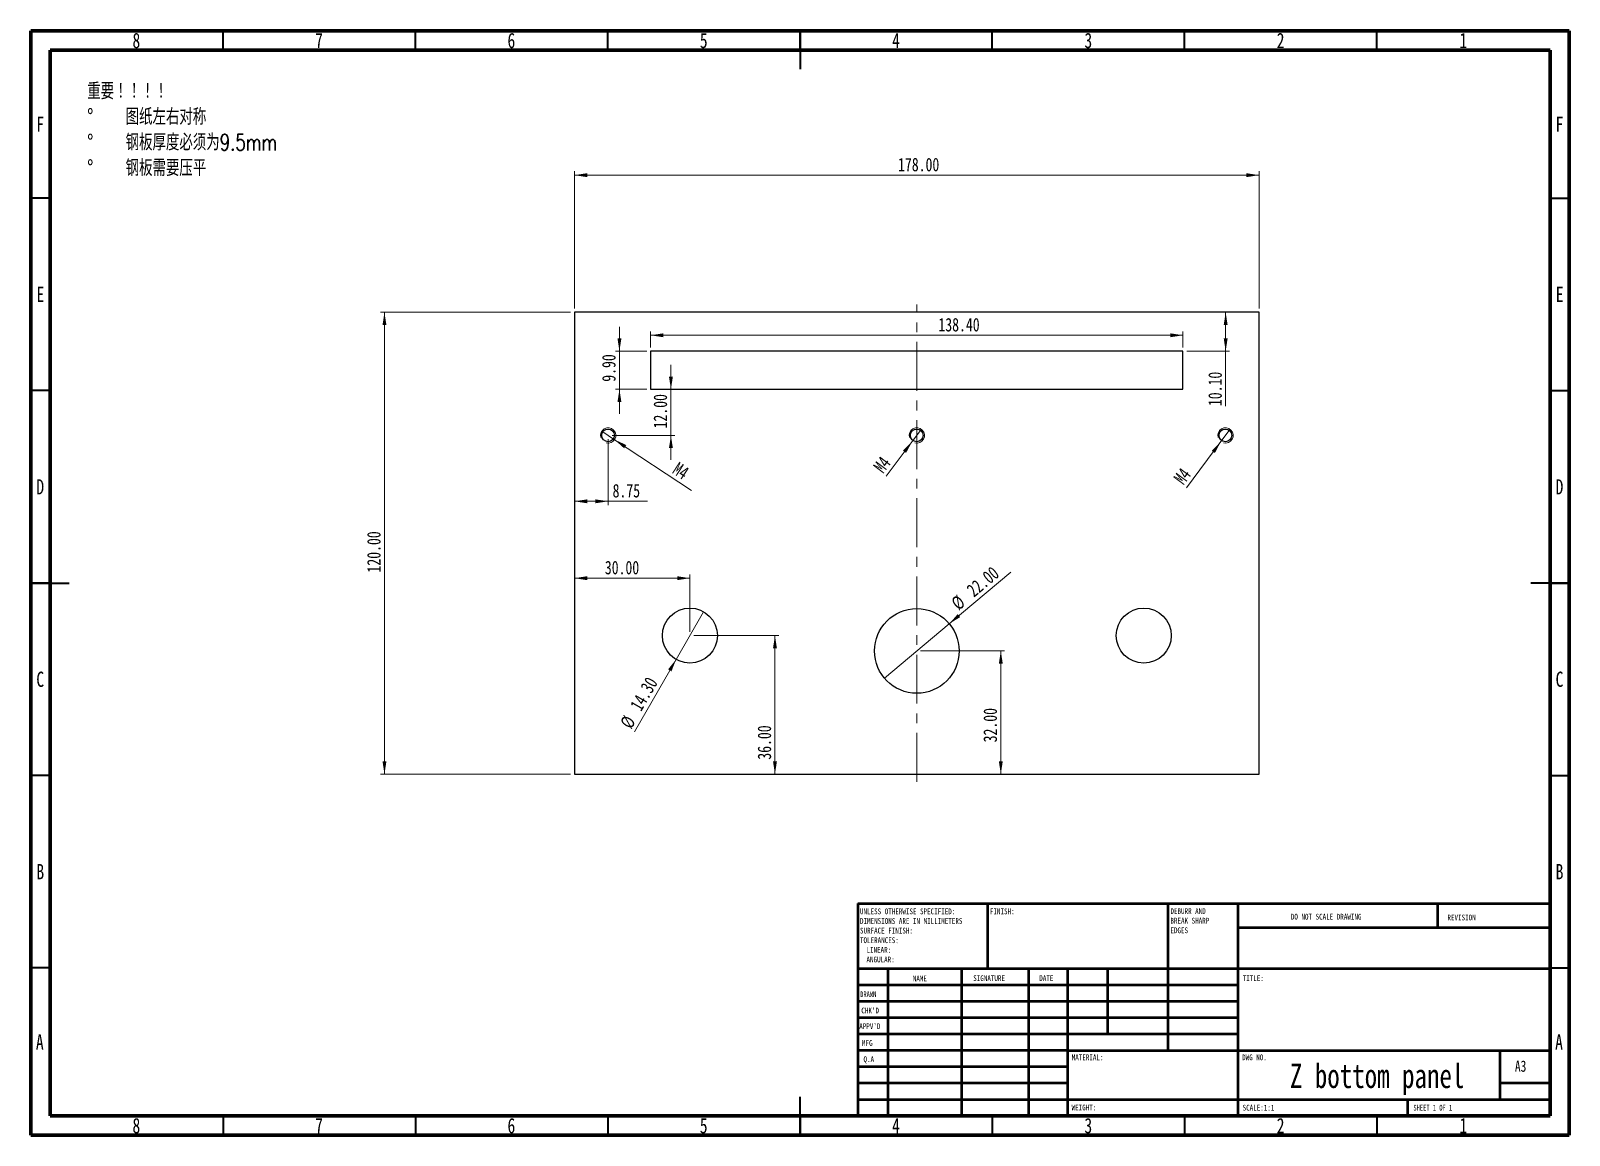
# Model space of a CAD drawing. Header units: millimetres. Extents: x 15 to 415, y 5 to 292.
import ezdxf

# ---------------------------------------------------------------- set-up
doc = ezdxf.new("R2010")
doc.units = ezdxf.units.MM
doc.linetypes.add('CENTERX2', pattern=[20.32, 12.7, -2.54, 2.54, -2.54])
doc.styles.add('SLDTEXTSTYLE0', font='TXT', dxfattribs={"width": 0.75, "bigfont": 'bigfont'})
doc.styles.add('SLDTEXTSTYLE1', font='TXT', dxfattribs={"width": 0.75})
doc.styles.add('SLDTEXTSTYLE2', font='TXT', dxfattribs={"width": 0.686449})
doc.styles.add('SLDTEXTSTYLE3', font='TXT', dxfattribs={"width": 0.6875})
doc.dimstyles.new('SLDDIMSTYLE0', dxfattribs={"dimtxt": 3.5, "dimasz": 3.302, "dimexe": 0, "dimexo": 0.0625, "dimgap": 0.875, "dimtad": 1, "dimrnd": 1e-09, "dimzin": 4, "dimdsep": 46, "dimtxsty": 'SLDTEXTSTYLE1', "dimsah": 1, "dimcen": 0.09, "dimadec": 0, "dimazin": 1, "dimtfac": 1, "dimtofl": 0, "dimtmove": 0, "dimatfit": 3, "dimfxl": 0, "dimfrac": 2, "dimtolj": 1, "dimtzin": 12, "dimarcsym": 0})
doc.dimstyles.new('SLDDIMSTYLE1', dxfattribs={"dimtxt": 3.5, "dimasz": 3.302, "dimexe": 0, "dimexo": 0.0625, "dimgap": 0.875, "dimtad": 1, "dimrnd": 1e-09, "dimzin": 4, "dimdsep": 46, "dimtxsty": 'SLDTEXTSTYLE1', "dimsah": 1, "dimcen": 0.09, "dimadec": 0, "dimazin": 1, "dimtfac": 1, "dimtmove": 0, "dimatfit": 0, "dimfxl": 0, "dimfrac": 2, "dimtolj": 1, "dimtzin": 12, "dimarcsym": 0})
doc.dimstyles.new('SLDDIMSTYLE2', dxfattribs={"dimtxt": 3.5, "dimasz": 3.302, "dimexe": 0, "dimexo": 0.0625, "dimgap": 0.875, "dimtad": 1, "dimrnd": 1e-09, "dimzin": 12, "dimdsep": 46, "dimtxsty": 'SLDTEXTSTYLE1', "dimsah": 1, "dimcen": 0.09, "dimadec": 0, "dimazin": 3, "dimtfac": 1, "dimtofl": 0, "dimtmove": 0, "dimatfit": 3, "dimfxl": 0, "dimfrac": 2, "dimtolj": 1, "dimtzin": 12, "dimarcsym": 0})
doc.dimstyles.new('SLDDIMSTYLE3', dxfattribs={"dimtxt": 3.5, "dimasz": 3.302, "dimexe": 0, "dimexo": 0.0625, "dimgap": 0.875, "dimtad": 1, "dimrnd": 1e-09, "dimzin": 4, "dimdsep": 46, "dimtxsty": 'SLDTEXTSTYLE1', "dimblk1": 'NONE', "dimsah": 1, "dimcen": 0, "dimadec": 0, "dimazin": 1, "dimtfac": 1, "dimtmove": 0, "dimatfit": 3, "dimldrblk": 'NONE', "dimfxl": 0, "dimfrac": 2, "dimtolj": 1, "dimtzin": 12, "dimarcsym": 0})
doc.dimstyles.new('SLDDIMSTYLE4', dxfattribs={"dimtxt": 3.5, "dimasz": 3.302, "dimexe": 0, "dimexo": 0.0625, "dimgap": 0.875, "dimtad": 1, "dimrnd": 1e-09, "dimzin": 12, "dimdsep": 46, "dimtxsty": 'SLDTEXTSTYLE1', "dimblk1": 'NONE', "dimsah": 1, "dimcen": 0, "dimadec": 0, "dimazin": 3, "dimtfac": 1, "dimtmove": 0, "dimatfit": 3, "dimldrblk": 'NONE', "dimfxl": 0, "dimfrac": 2, "dimtolj": 1, "dimtzin": 12, "dimarcsym": 0})

# ---------------------------------------------------------------- blocks, each defined once
blk = doc.blocks.new('SW_NOTE_0')
at = {"color": 0, "linetype": 'Continuous', "lineweight": 0, "attachment_point": 1}
for s, insert, char_height, style in [('重要！！！！', (0, 5.46), 4.233, 'SLDTEXTSTYLE0'), ('%%d', (0, -1.19), 4.233, 'SLDTEXTSTYLE1'), ('图纸左右对称', (10, -1.19), 4.233, 'SLDTEXTSTYLE0'), ('%%d', (0, -7.83), 4.233, 'SLDTEXTSTYLE1'), ('钢板厚度必须为9.5mm', (10, -7.83), 4.2333, 'SLDTEXTSTYLE0'), ('%%d', (0, -14.48), 4.233, 'SLDTEXTSTYLE1'), ('钢板需要压平', (10, -14.48), 4.233, 'SLDTEXTSTYLE0')]:
    blk.add_mtext(s, dxfattribs=dict(at, insert=insert, char_height=char_height, style=style))
blk = doc.blocks.new('SW_NOTE_0_1')
at = {"color": 0, "linetype": 'Continuous', "lineweight": 0, "char_height": 1.5, "attachment_point": 1, "style": 'SLDTEXTSTYLE1'}
for s, insert in [('UNLESS OTHERWISE SPECIFIED:', (0, 1.93)), ('SURFACE FINISH:', (0, -3.07)), ('DIMENSIONS ARE IN MILLIMETERS', (0, -0.57)), ('TOLERANCES:', (0, -5.57)), ('ANGULAR:', (1.69, -10.57)), ('LINEAR:', (1.69, -8.07))]:
    blk.add_mtext(s, dxfattribs=dict(at, insert=insert))
blk = doc.blocks.new('SW_NOTE_0_2')
at = {"color": 0, "linetype": 'Continuous', "lineweight": 0, "char_height": 1.5, "attachment_point": 1, "style": 'SLDTEXTSTYLE1'}
for s, insert in [('DEBURR AND', (0, 1.93)), ('BREAK SHARP', (0, -0.57)), ('EDGES', (0, -3.07))]:
    blk.add_mtext(s, dxfattribs=dict(at, insert=insert))
blk = doc.blocks.new('_D')
at = {"color": 7, "linetype": 'Continuous', "lineweight": 0}
for p, q in [((156.37, 219.84), (156.37, 255.48)), ((334.37, 254.48), (156.37, 254.48)), ((334.37, 219.84), (334.37, 255.48))]:
    blk.add_line(p, q, dxfattribs=at)
at = {"color": 7, "linetype": 'Continuous', "lineweight": 18}
for points in [[(156.37, 254.48), (159.67, 253.97), (159.67, 254.99)], [(334.37, 254.48), (331.07, 254.99), (331.07, 253.97)]]:
    blk.add_solid(points, dxfattribs=at)
at = {"color": 7, "linetype": 'Continuous', "lineweight": 18, "insert": (240.5, 258.99), "char_height": 3.5, "attachment_point": 1, "style": 'SLDTEXTSTYLE1'}
blk.add_mtext('178.00', dxfattribs=at)
blk = doc.blocks.new('_D_1')
at = {"color": 7, "linetype": 'Continuous', "lineweight": 0}
for p, q in [((155.37, 218.84), (105.96, 218.84)), ((106.96, 218.84), (106.96, 98.84)), ((155.37, 98.84), (105.96, 98.84))]:
    blk.add_line(p, q, dxfattribs=at)
at = {"color": 7, "linetype": 'Continuous', "lineweight": 18}
for points in [[(106.96, 218.84), (106.46, 215.54), (107.47, 215.54)], [(106.96, 98.84), (107.47, 102.14), (106.46, 102.14)]]:
    blk.add_solid(points, dxfattribs=at)
at = {"color": 7, "linetype": 'Continuous', "lineweight": 18, "insert": (102.45, 151.22), "char_height": 3.5, "attachment_point": 1, "rotation": 90, "style": 'SLDTEXTSTYLE1'}
blk.add_mtext('120.00', dxfattribs=at)
blk = doc.blocks.new('_D_2')
at = {"color": 7, "linetype": 'Continuous', "lineweight": 0}
for p, q in [((176.17, 209.74), (176.17, 213.87)), ((314.57, 212.87), (176.17, 212.87)), ((314.57, 209.74), (314.57, 213.87))]:
    blk.add_line(p, q, dxfattribs=at)
at = {"color": 7, "linetype": 'Continuous', "lineweight": 18}
for points in [[(176.17, 212.87), (179.47, 212.37), (179.47, 213.38)], [(314.57, 212.87), (311.27, 213.38), (311.27, 212.37)]]:
    blk.add_solid(points, dxfattribs=at)
at = {"color": 7, "linetype": 'Continuous', "lineweight": 18, "insert": (250.99, 217.38), "char_height": 3.5, "attachment_point": 1, "style": 'SLDTEXTSTYLE1'}
blk.add_mtext('138.40', dxfattribs=at)
blk = doc.blocks.new('_D_3')
at = {"color": 7, "linetype": 'Continuous', "lineweight": 0}
for p, q in [((168.05, 208.74), (168.05, 215.09)), ((175.17, 208.74), (167.05, 208.74)), ((168.05, 208.74), (168.05, 198.84)), ((175.17, 198.84), (167.05, 198.84)), ((168.05, 198.84), (168.05, 192.49))]:
    blk.add_line(p, q, dxfattribs=at)
at = {"color": 7, "linetype": 'Continuous', "lineweight": 18}
for points in [[(168.05, 208.74), (168.56, 212.04), (167.55, 212.04)], [(168.05, 198.84), (167.55, 195.54), (168.56, 195.54)]]:
    blk.add_solid(points, dxfattribs=at)
at = {"color": 7, "linetype": 'Continuous', "lineweight": 18, "insert": (163.54, 200.8), "char_height": 3.5, "attachment_point": 1, "rotation": 90, "style": 'SLDTEXTSTYLE1'}
blk.add_mtext('9.90', dxfattribs=at)
blk = doc.blocks.new('_D_4')
at = {"color": 7, "linetype": 'Continuous', "lineweight": 0}
for p, q in [((181.44, 198.84), (181.44, 205.19)), ((181.44, 186.84), (181.44, 198.84)), ((166.12, 186.84), (182.44, 186.84)), ((181.44, 186.84), (181.44, 180.49))]:
    blk.add_line(p, q, dxfattribs=at)
at = {"color": 7, "linetype": 'Continuous', "lineweight": 18}
for points in [[(181.44, 198.84), (181.95, 202.14), (180.93, 202.14)], [(181.44, 186.84), (180.93, 183.54), (181.95, 183.54)]]:
    blk.add_solid(points, dxfattribs=at)
at = {"color": 7, "linetype": 'Continuous', "lineweight": 18, "insert": (176.93, 188.67), "char_height": 3.5, "attachment_point": 1, "rotation": 90, "style": 'SLDTEXTSTYLE1'}
blk.add_mtext('12.00', dxfattribs=at)
blk = doc.blocks.new('_D_5')
at = {"color": 7, "linetype": 'Continuous', "lineweight": 0}
for p, q in [((165.12, 185.84), (165.12, 168.73)), ((165.12, 169.73), (156.37, 169.73)), ((165.12, 169.73), (175.33, 169.73))]:
    blk.add_line(p, q, dxfattribs=at)
at = {"color": 7, "linetype": 'Continuous', "lineweight": 18}
for points in [[(156.37, 169.73), (159.67, 169.22), (159.67, 170.23)], [(165.12, 169.73), (161.82, 170.23), (161.82, 169.22)]]:
    blk.add_solid(points, dxfattribs=at)
at = {"color": 7, "linetype": 'Continuous', "lineweight": 18, "insert": (166.28, 174.24), "char_height": 3.5, "attachment_point": 1, "style": 'SLDTEXTSTYLE1'}
blk.add_mtext('8.75', dxfattribs=at)
blk = doc.blocks.new('_D_6')
at = {"color": 7, "linetype": 'Continuous', "lineweight": 0}
for p, q in [((186.37, 149.75), (156.37, 149.75)), ((186.37, 135.84), (186.37, 150.75))]:
    blk.add_line(p, q, dxfattribs=at)
at = {"color": 7, "linetype": 'Continuous', "lineweight": 18}
for points in [[(156.37, 149.75), (159.67, 149.24), (159.67, 150.26)], [(186.37, 149.75), (183.07, 150.26), (183.07, 149.24)]]:
    blk.add_solid(points, dxfattribs=at)
at = {"color": 7, "linetype": 'Continuous', "lineweight": 18, "insert": (164.26, 154.26), "char_height": 3.5, "attachment_point": 1, "style": 'SLDTEXTSTYLE1'}
blk.add_mtext('30.00', dxfattribs=at)
blk = doc.blocks.new('_D_7')
at = {"color": 7, "linetype": 'Continuous', "lineweight": 0}
for p, q in [((187.37, 134.84), (209.49, 134.84)), ((208.49, 134.84), (208.49, 98.84))]:
    blk.add_line(p, q, dxfattribs=at)
at = {"color": 7, "linetype": 'Continuous', "lineweight": 18}
for points in [[(208.49, 134.84), (207.98, 131.54), (209, 131.54)], [(208.49, 98.84), (209, 102.14), (207.98, 102.14)]]:
    blk.add_solid(points, dxfattribs=at)
at = {"color": 7, "linetype": 'Continuous', "lineweight": 18, "insert": (203.98, 102.58), "char_height": 3.5, "attachment_point": 1, "rotation": 90, "style": 'SLDTEXTSTYLE1'}
blk.add_mtext('36.00', dxfattribs=at)
blk = doc.blocks.new('_D_8')
at = {"color": 7, "linetype": 'Continuous', "lineweight": 0}
for p, q in [((246.37, 130.84), (268.21, 130.84)), ((267.21, 130.84), (267.21, 98.84))]:
    blk.add_line(p, q, dxfattribs=at)
at = {"color": 7, "linetype": 'Continuous', "lineweight": 18}
for points in [[(267.21, 130.84), (266.7, 127.54), (267.72, 127.54)], [(267.21, 98.84), (267.72, 102.14), (266.7, 102.14)]]:
    blk.add_solid(points, dxfattribs=at)
at = {"color": 7, "linetype": 'Continuous', "lineweight": 18, "insert": (262.7, 107.09), "char_height": 3.5, "attachment_point": 1, "rotation": 90, "style": 'SLDTEXTSTYLE1'}
blk.add_mtext('32.00', dxfattribs=at)
blk = doc.blocks.new('_D_9')
at = {"color": 7, "linetype": 'Continuous', "lineweight": 0}
for q in [(189.94, 141.03), (171.94, 109.85)]:
    blk.add_line((182.79, 128.65), q, dxfattribs=at)
at = {"color": 7, "linetype": 'Continuous', "lineweight": 18}
blk.add_solid([(182.79, 128.65), (180.7, 126.05), (181.58, 125.54)], dxfattribs=at)
at = {"color": 7, "linetype": 'Continuous', "lineweight": 18, "char_height": 3.5, "attachment_point": 1, "rotation": 60, "style": 'SLDTEXTSTYLE1'}
for s, insert in [('14.30', (170.65, 116.69)), ('%%c', (168.05, 112.09))]:
    blk.add_mtext(s, dxfattribs=dict(at, insert=insert))
blk = doc.blocks.new('_None')
blk = doc.blocks.new('_D_10')
at = {"color": 7, "linetype": 'Continuous', "lineweight": 0}
for q in [(269.82, 151.33), (236.94, 123.78)]:
    blk.add_line((253.8, 137.91), q, dxfattribs=at)
at = {"color": 7, "linetype": 'Continuous', "lineweight": 18}
blk.add_solid([(253.8, 137.91), (256.66, 139.64), (256.01, 140.42)], dxfattribs=at)
at = {"color": 7, "linetype": 'Continuous', "lineweight": 18, "char_height": 3.5, "attachment_point": 1, "rotation": 39.9546, "style": 'SLDTEXTSTYLE1'}
for s, insert in [('22.00', (257.98, 147.34)), ('%%c', (253.97, 143.91))]:
    blk.add_mtext(s, dxfattribs=dict(at, insert=insert))
blk = doc.blocks.new('_D_11')
at = {"color": 7, "linetype": 'Continuous', "lineweight": 0}
for q in [(163.45, 187.94), (186.77, 172.57)]:
    blk.add_line((166.79, 185.74), q, dxfattribs=at)
at = {"color": 7, "linetype": 'Continuous', "lineweight": 18}
blk.add_solid([(166.79, 185.74), (169.27, 183.5), (169.83, 184.35)], dxfattribs=at)
at = {"color": 7, "linetype": 'Continuous', "lineweight": 18, "insert": (183.5, 180.1), "char_height": 3.5, "attachment_point": 1, "rotation": 326.6058, "style": 'SLDTEXTSTYLE1'}
blk.add_mtext('M4', dxfattribs=at)
blk = doc.blocks.new('_D_12')
at = {"color": 7, "linetype": 'Continuous', "lineweight": 0}
for q in [(246.57, 188.44), (237.36, 176.23)]:
    blk.add_line((244.16, 185.25), q, dxfattribs=at)
at = {"color": 7, "linetype": 'Continuous', "lineweight": 18}
blk.add_solid([(244.16, 185.25), (241.77, 182.92), (242.58, 182.31)], dxfattribs=at)
at = {"color": 7, "linetype": 'Continuous', "lineweight": 18, "insert": (233.84, 178.89), "char_height": 3.5, "attachment_point": 1, "rotation": 52.9397, "style": 'SLDTEXTSTYLE1'}
blk.add_mtext('M4', dxfattribs=at)
blk = doc.blocks.new('_D_13')
at = {"color": 7, "linetype": 'Continuous', "lineweight": 0}
for q in [(326.81, 188.45), (315.5, 173.21)]:
    blk.add_line((324.43, 185.24), q, dxfattribs=at)
at = {"color": 7, "linetype": 'Continuous', "lineweight": 18}
blk.add_solid([(324.43, 185.24), (322.05, 182.89), (322.87, 182.28)], dxfattribs=at)
at = {"color": 7, "linetype": 'Continuous', "lineweight": 18, "insert": (311.92, 175.87), "char_height": 3.5, "attachment_point": 1, "rotation": 53.4018, "style": 'SLDTEXTSTYLE1'}
blk.add_mtext('M4', dxfattribs=at)
blk = doc.blocks.new('_D_14')
at = {"color": 7, "linetype": 'Continuous', "lineweight": 0}
for p, q in [((325.67, 208.74), (325.67, 218.84)), ((315.57, 208.74), (326.67, 208.74)), ((325.67, 208.74), (325.67, 194.47))]:
    blk.add_line(p, q, dxfattribs=at)
at = {"color": 7, "linetype": 'Continuous', "lineweight": 18}
for points in [[(325.67, 218.84), (325.17, 215.54), (326.18, 215.54)], [(325.67, 208.74), (326.18, 212.04), (325.17, 212.04)]]:
    blk.add_solid(points, dxfattribs=at)
at = {"color": 7, "linetype": 'Continuous', "lineweight": 18, "insert": (321.16, 194.47), "char_height": 3.5, "attachment_point": 1, "rotation": 90, "style": 'SLDTEXTSTYLE1'}
blk.add_mtext('10.10', dxfattribs=at)

msp = doc.modelspace()

# ---------------------------------------------------------------- linework, layer by layer
at = {"color": 7, "linetype": 'Continuous', "lineweight": 70}
for p, q in [((15, 5), (15, 292)), ((15, 292), (415, 292)), ((415, 292), (415, 5)), ((20, 10), (20, 287)), ((20, 287), (410, 287)), ((410, 287), (410, 10)), ((410, 10), (20, 10)), ((415, 5), (15, 5))]:
    msp.add_line(p, q, dxfattribs=at)
at = {"color": 7, "linetype": 'Continuous', "lineweight": 35}
for p, q in [((65, 287), (65, 292)), ((115, 287), (115, 292)), ((165, 287), (165, 292)), ((215, 292), (215, 282)), ((215, 287), (215, 292)), ((265, 287), (265, 292)), ((315, 287), (315, 292)), ((365, 287), (365, 292)), ((20, 248.5), (15, 248.5)), ((410, 248.5), (415, 248.5)), ((20, 198.5), (15, 198.5)), ((410, 198.5), (415, 198.5)), ((15, 148.5), (25, 148.5)), ((20, 148.5), (15, 148.5)), ((415, 148.5), (405, 148.5)), ((410, 148.5), (415, 148.5)), ((20, 98.5), (15, 98.5)), ((410, 98.5), (415, 98.5)), ((20, 48.5), (15, 48.5)), ((410, 48.5), (415, 48.5)), ((215, 5), (215, 15)), ((65, 10), (65, 5)), ((115, 10), (115, 5)), ((165, 10), (165, 5)), ((215, 10), (215, 5)), ((265, 10), (265, 5)), ((315, 10), (315, 5)), ((365, 10), (365, 5))]:
    msp.add_line(p, q, dxfattribs=at)
at = {"color": 7, "linetype": 'CENTERX2', "lineweight": 18}
msp.add_line((245.369, 96.843), (245.369, 220.843), dxfattribs=at)
at = {"color": 7, "linetype": 'Continuous', "lineweight": 25}
for p, q in [((156.369, 218.843), (156.369, 98.843)), ((334.369, 218.843), (156.369, 218.843)), ((334.369, 98.843), (334.369, 218.843)), ((176.169, 208.743), (176.169, 198.843)), ((314.569, 208.743), (176.169, 208.743)), ((314.569, 198.843), (314.569, 208.743)), ((176.169, 198.843), (314.569, 198.843)), ((156.369, 98.843), (334.369, 98.843))]:
    msp.add_line(p, q, dxfattribs=at)
at = {"color": 7, "linetype": 'Continuous', "lineweight": 50}
for p, q in [((230, 65.25), (410, 65.25)), ((230, 65.25), (230, 10)), ((263.8, 48.25), (263.8, 65.25)), ((310.6, 65.25), (310.6, 27)), ((328.8, 65.25), (328.8, 10)), ((380.8, 58.875), (380.8, 65.25)), ((410, 58.875), (328.8, 58.875)), ((410, 48.25), (230, 48.25)), ((237.8, 48.25), (237.8, 10)), ((256.991, 48.25), (256.991, 10)), ((274.399, 48.25), (274.399, 10)), ((284.6, 10), (284.6, 48.25)), ((295, 31.25), (295, 48.25)), ((328.8, 44), (230, 44)), ((328.8, 39.75), (230, 39.75)), ((328.8, 35.5), (230, 35.5)), ((328.8, 31.25), (230, 31.25)), ((284.6, 27), (230, 27)), ((284.6, 27), (410, 27)), ((397, 14.25), (397, 27)), ((284.6, 22.75), (230, 22.75)), ((284.6, 18.5), (230, 18.5)), ((410, 18.5), (397, 18.5)), ((230, 14.25), (410, 14.25)), ((373, 10), (373, 14.25))]:
    msp.add_line(p, q, dxfattribs=at)
at = {"color": 7, "linetype": 'Continuous', "lineweight": 25}
for centre, radius in [((165.119, 186.843), 1.65), ((245.369, 186.843), 1.65), ((325.619, 186.843), 1.65), ((186.369, 134.843), 7.15), ((245.369, 130.843), 11), ((304.369, 134.843), 7.15)]:
    msp.add_circle(centre, radius, dxfattribs=at)
at = {"color": 7, "linetype": 'Continuous', "lineweight": 18}
for centre in [(165.119, 186.843), (245.369, 186.843), (325.619, 186.843)]:
    msp.add_arc(centre, 2, 255, 195, dxfattribs=at)

# ---------------------------------------------------------------- block references
at = {"color": 7, "linetype": 'Continuous', "lineweight": 0}
for name, p in [('SW_NOTE_0', (29.669, 272.972)), ('SW_NOTE_0_2', (311.309, 62.069)), ('SW_NOTE_0_1', (230.594, 61.987))]:
    msp.add_blockref(name, p, dxfattribs=at)

# ---------------------------------------------------------------- texts
for s, insert, char_height, attachment_point, style in [('8', (42.46, 291.468), 3.969, 2, 'SLDTEXTSTYLE1'), ('7', (89.96, 291.468), 3.969, 2, 'SLDTEXTSTYLE1'), ('6', (139.96, 291.468), 3.969, 2, 'SLDTEXTSTYLE1'), ('5', (189.96, 291.468), 3.969, 2, 'SLDTEXTSTYLE1'), ('4', (239.96, 291.468), 3.969, 2, 'SLDTEXTSTYLE1'), ('3', (289.96, 291.468), 3.969, 2, 'SLDTEXTSTYLE1'), ('2', (339.96, 291.468), 3.969, 2, 'SLDTEXTSTYLE1'), ('1', (387.46, 291.468), 3.969, 2, 'SLDTEXTSTYLE1'), ('F', (17.458, 269.718), 3.969, 2, 'SLDTEXTSTYLE1'), ('F', (412.458, 269.718), 3.969, 2, 'SLDTEXTSTYLE1'), ('E', (17.508, 225.468), 3.969, 2, 'SLDTEXTSTYLE1'), ('E', (412.508, 225.468), 3.969, 2, 'SLDTEXTSTYLE1'), ('D', (17.453, 175.468), 3.969, 2, 'SLDTEXTSTYLE1'), ('D', (412.453, 175.468), 3.969, 2, 'SLDTEXTSTYLE1'), ('C', (17.459, 125.468), 3.969, 2, 'SLDTEXTSTYLE1'), ('C', (412.459, 125.468), 3.969, 2, 'SLDTEXTSTYLE1'), ('B', (17.471, 75.468), 3.969, 2, 'SLDTEXTSTYLE1'), ('B', (412.471, 75.468), 3.969, 2, 'SLDTEXTSTYLE1'), ('FINISH:', (264.371, 63.919), 1.5, 1, 'SLDTEXTSTYLE1'), ('DO NOT SCALE DRAWING', (342.615, 62.533), 1.5, 1, 'SLDTEXTSTYLE1'), ('REVISION', (383.328, 62.335), 1.5, 1, 'SLDTEXTSTYLE1'), ('NAME', (244.322, 46.501), 1.5, 1, 'SLDTEXTSTYLE1'), ('SIGNATURE', (260.034, 46.562), 1.5, 1, 'SLDTEXTSTYLE1'), ('DATE', (277.215, 46.576), 1.5, 1, 'SLDTEXTSTYLE1'), ('TITLE:', (330.09, 46.576), 1.5, 1, 'SLDTEXTSTYLE1'), ('DRAWN', (230.643, 42.385), 1.5, 1, 'SLDTEXTSTYLE2'), ("CHK'D", (230.939, 38.162), 1.5, 1, 'SLDTEXTSTYLE1'), ("APPV'D", (230.402, 34.066), 1.5, 1, 'SLDTEXTSTYLE1'), ('A', (17.34, 31.218), 3.969, 2, 'SLDTEXTSTYLE1'), ('MFG', (231.124, 29.716), 1.5, 1, 'SLDTEXTSTYLE1'), ('A', (412.34, 31.218), 3.969, 2, 'SLDTEXTSTYLE1'), ('Q.A', (231.509, 25.505), 1.5, 1, 'SLDTEXTSTYLE1'), ('MATERIAL:', (285.646, 25.986), 1.5, 1, 'SLDTEXTSTYLE1'), ('DWG NO.', (329.953, 25.986), 1.5, 1, 'SLDTEXTSTYLE1'), ('A3', (400.871, 24.406), 2.9104, 1, 'SLDTEXTSTYLE1'), ('Z bottom panel', (365.059, 23.607), 6.35, 2, 'SLDTEXTSTYLE1'), ('WEIGHT:', (285.618, 12.949), 1.4986, 1, 'SLDTEXTSTYLE1'), ('SCALE:1:1', (330.074, 12.9), 1.5, 1, 'SLDTEXTSTYLE1'), ('SHEET 1 OF 1', (374.478, 12.9), 1.5, 1, 'SLDTEXTSTYLE3'), ('8', (42.46, 9.468), 3.969, 2, 'SLDTEXTSTYLE1'), ('7', (89.96, 9.468), 3.969, 2, 'SLDTEXTSTYLE1'), ('6', (139.96, 9.468), 3.969, 2, 'SLDTEXTSTYLE1'), ('5', (189.96, 9.468), 3.969, 2, 'SLDTEXTSTYLE1'), ('4', (239.96, 9.468), 3.969, 2, 'SLDTEXTSTYLE1'), ('3', (289.96, 9.468), 3.969, 2, 'SLDTEXTSTYLE1'), ('2', (339.96, 9.468), 3.969, 2, 'SLDTEXTSTYLE1'), ('1', (387.46, 9.468), 3.969, 2, 'SLDTEXTSTYLE1')]:
    msp.add_mtext(s, dxfattribs=dict(at, insert=insert, char_height=char_height, attachment_point=attachment_point, style=style))

# ---------------------------------------------------------------- dimensions: what is measured, and where the dimension line sits
at = {"color": 7, "linetype": 'Continuous', "lineweight": 18}
for base, p1, p2, dimstyle, picture, middle in [((156.369, 254.48), (334.369, 218.843), (156.369, 218.843), 'SLDDIMSTYLE0', '_D', (247.614, 254.48)), ((156.369, 169.726), (165.119, 186.843), (156.369, 218.843), 'SLDDIMSTYLE2', '_D_5', (170.803, 169.726)), ((176.169, 212.873), (314.569, 208.743), (176.169, 208.743), 'SLDDIMSTYLE0', '_D_2', (258.105, 212.873)), ((156.369, 149.748), (186.369, 134.843), (156.369, 98.843), 'SLDDIMSTYLE0', '_D_6', (170.076, 149.748))]:
    dim = msp.add_linear_dim(base=base, p1=p1, p2=p2, dimstyle=dimstyle, dxfattribs=at)
    dim.commit()
    dim.dimension.update_dxf_attribs({"geometry": picture, "text_midpoint": middle, "dimtype": 160})
for base, p1, p2, dimstyle, picture, middle in [((106.964, 98.843), (156.369, 218.843), (156.369, 98.843), 'SLDDIMSTYLE0', '_D_1', (106.964, 158.332)), ((325.673, 218.843), (314.569, 208.743), (334.369, 218.843), 'SLDDIMSTYLE0', '_D_14', (325.673, 200.287)), ((168.054, 198.843), (176.169, 208.743), (176.169, 198.843), 'SLDDIMSTYLE1', '_D_3', (168.054, 205.325)), ((181.442, 198.843), (165.119, 186.843), (176.169, 198.843), 'SLDDIMSTYLE1', '_D_4', (181.442, 194.492)), ((208.491, 98.843), (186.369, 134.843), (156.369, 98.843), 'SLDDIMSTYLE0', '_D_7', (208.491, 108.401)), ((267.21, 98.843), (245.369, 130.843), (334.369, 98.843), 'SLDDIMSTYLE0', '_D_8', (267.21, 112.912))]:
    dim = msp.add_linear_dim(base=base, p1=p1, p2=p2, angle=90, dimstyle=dimstyle, dxfattribs=at)
    dim.commit()
    dim.dimension.update_dxf_attribs({"geometry": picture, "text_midpoint": middle, "dimtype": 160})
for p1, p2, picture, middle in [((246.575, 188.439), (244.164, 185.247), '_D_12', (239.213, 178.691)), ((326.812, 188.449), (324.427, 185.237), '_D_13', (317.383, 175.752)), ((163.45, 187.944), (166.789, 185.742), '_D_11', (184.043, 174.368))]:
    dim = msp.add_diameter_dim_2p(p1=p1, p2=p2, text='M4', dimstyle='SLDDIMSTYLE4', override={"dimpost": '<>'}, dxfattribs=at)
    dim.commit()
    dim.dimension.update_dxf_attribs({"geometry": picture, "text_midpoint": middle, "dimtype": 163})
for p1, p2, picture, middle in [((236.937, 123.779), (253.802, 137.907), '_D_10', (263.464, 146.001)), ((189.944, 141.035), (182.794, 128.651), '_D_9', (176.074, 117.011))]:
    dim = msp.add_diameter_dim_2p(p1=p1, p2=p2, dimstyle='SLDDIMSTYLE3', dxfattribs=at)
    dim.commit()
    dim.dimension.update_dxf_attribs({"geometry": picture, "text_midpoint": middle, "dimtype": 163})

doc.saveas('drawing.dxf')
